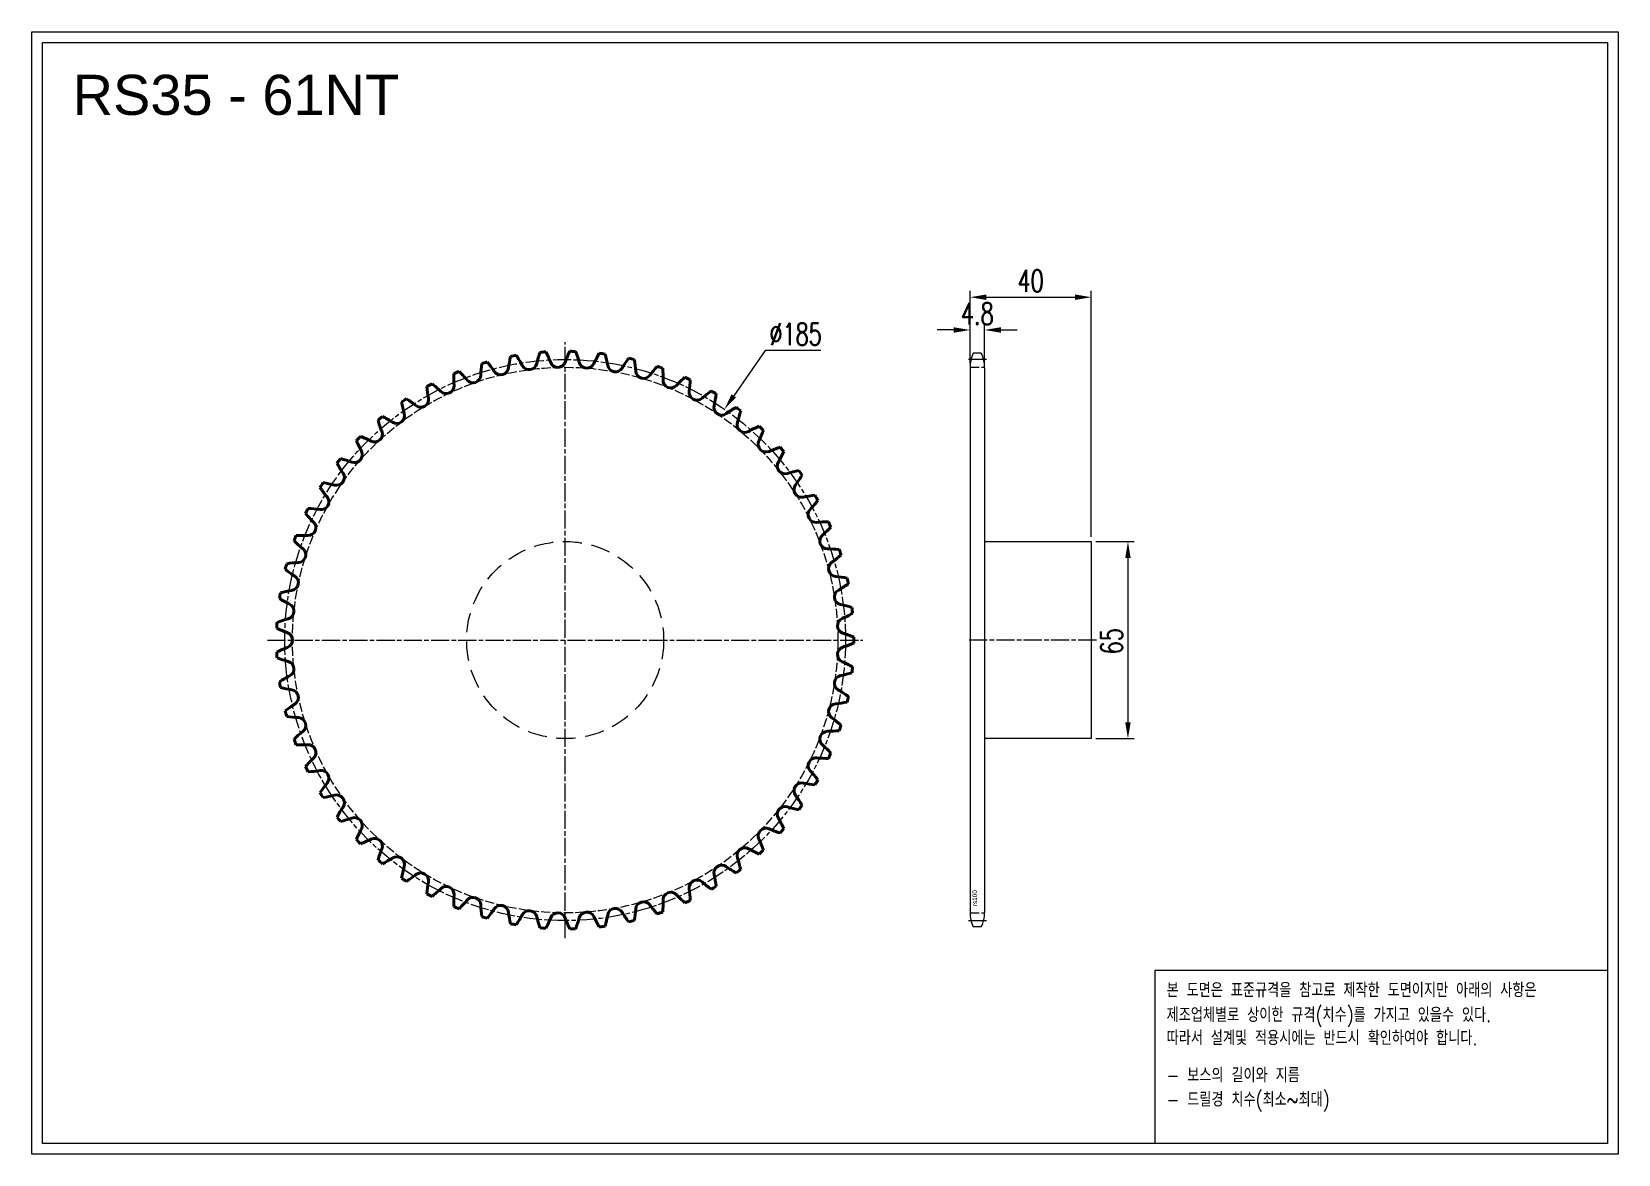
# Model space of a CAD drawing. Header units: millimetres. Extents: x -44497 to -43973, y 2587 to 2957.
import ezdxf

# ---------------------------------------------------------------- set-up
doc = ezdxf.new("R2010")
doc.units = ezdxf.units.MM
for name, pattern in [('AM_ISO02W050', [7.5, 6, -1.5]), ('AM_ISO02W050x2', [3.75, 3, -0.75]), ('AM_ISO08W050', [18, 12, -1.5, 3, -1.5]), ('AM_ISO08W050x2', [9, 6, -0.75, 1.5, -0.75]), ('HIDDEN', [9.525, 6.35, -3.175])]:
    doc.linetypes.add(name, pattern=pattern)
for name, color, linetype, lineweight in [('AM_0N', 7, 'Continuous', 50), ('AM_3N', 6, 'AM_ISO02W050', 25), ('AM_7', 4, 'AM_ISO08W050', 25), ('AM_7N', 4, 'AM_ISO08W050', 25)]:
    doc.layers.add(name, color=color, linetype=linetype, lineweight=lineweight)
doc.layers.add('HL', color=2, linetype='HIDDEN')
doc.layers.add('S-DIM', color=7, linetype='Continuous')
doc.styles.add('HAN', font='ROMANS.shx', dxfattribs={"width": 0.7, "bigfont": 'whgtxt.shx'})
doc.styles.add('HSG', font='SIMPLEX.shx', dxfattribs={"width": 0.7, "bigfont": 'HSG.shx'})
doc.styles.get("Standard").update_dxf_attribs({"font": 'arial.ttf'})
doc.dimstyles.new('APP16', dxfattribs={"dimscale": 3, "dimtxt": 2.4, "dimasz": 1.8, "dimexe": 0.7, "dimexo": 0.5, "dimgap": 0.6, "dimtad": 1, "dimtoh": 1, "dimdec": 1, "dimrnd": 0.01, "dimzin": 9, "dimdsep": 46, "dimtxsty": 'HSG', "dimcen": 0, "dimclrd": 1, "dimclre": 1, "dimclrt": 256, "dimazin": 2, "dimtp": 1, "dimtm": 1, "dimtfac": 0.5, "dimtdec": 1, "dimtofl": 0, "dimtmove": 0, "dimatfit": 3, "dimfxl": 0, "dimtvp": 1, "dimtolj": 2, "dimlwd": -1, "dimlwe": -1, "dimarcsym": 0})

# ---------------------------------------------------------------- blocks, each defined once
blk = doc.blocks.new('*D1')
at = {"layer": 'Defpoints', "color": 0, "transparency": 16777216}
for p in [(-44147.31, 2788.91), (-44147.31, 2723.91), (-44135.2, 2723.91)]:
    blk.add_point(p, dxfattribs=at)
at = {"layer": 'S-DIM', "color": 1, "transparency": 16777216}
for p, q in [((-44145.81, 2788.91), (-44133.1, 2788.91)), ((-44135.2, 2783.51), (-44135.2, 2729.31)), ((-44145.81, 2723.91), (-44133.1, 2723.91))]:
    blk.add_line(p, q, dxfattribs=at)
for points in [[(-44136.1, 2783.51), (-44134.3, 2783.51), (-44135.2, 2788.91)], [(-44136.1, 2729.31), (-44134.3, 2729.31), (-44135.2, 2723.91)]]:
    blk.add_solid(points, dxfattribs=at)
at = {"layer": 'S-DIM', "transparency": 16777216, "insert": (-44140.6, 2756.02), "char_height": 7.2, "attachment_point": 5, "rotation": 90, "style": 'HSG'}
blk.add_mtext('\\A2;65', dxfattribs=at)
blk = doc.blocks.new('*D2')
at = {"layer": 'Defpoints', "color": 0, "transparency": 16777216}
for p in [(-44182.51, 2858.67), (-44187.31, 2846.2), (-44182.51, 2846.2)]:
    blk.add_point(p, dxfattribs=at)
at = {"layer": 'S-DIM', "color": 1, "transparency": 16777216}
for p, q in [((-44192.71, 2858.67), (-44198.11, 2858.67)), ((-44187.31, 2847.7), (-44187.31, 2860.77)), ((-44182.51, 2847.7), (-44182.51, 2860.77)), ((-44177.11, 2858.67), (-44171.71, 2858.67))]:
    blk.add_line(p, q, dxfattribs=at)
for points in [[(-44192.71, 2859.57), (-44192.71, 2857.77), (-44187.31, 2858.67)], [(-44177.11, 2859.57), (-44177.11, 2857.77), (-44182.51, 2858.67)]]:
    blk.add_solid(points, dxfattribs=at)
at = {"layer": 'S-DIM', "transparency": 16777216, "insert": (-44184.91, 2864.07), "char_height": 7.2, "attachment_point": 5, "style": 'HSG'}
blk.add_mtext('\\A2;4.8', dxfattribs=at)
blk = doc.blocks.new('*D3')
at = {"layer": 'Defpoints', "color": 0, "transparency": 16777216}
for p in [(-44147.31, 2869.47), (-44187.31, 2846.2), (-44147.31, 2788.91)]:
    blk.add_point(p, dxfattribs=at)
at = {"layer": 'S-DIM', "color": 1, "transparency": 16777216}
for p, q in [((-44187.31, 2847.7), (-44187.31, 2871.57)), ((-44181.91, 2869.47), (-44152.71, 2869.47)), ((-44147.31, 2790.41), (-44147.31, 2871.57))]:
    blk.add_line(p, q, dxfattribs=at)
for points in [[(-44181.91, 2870.37), (-44181.91, 2868.57), (-44187.31, 2869.47)], [(-44152.71, 2870.37), (-44152.71, 2868.57), (-44147.31, 2869.47)]]:
    blk.add_solid(points, dxfattribs=at)
at = {"layer": 'S-DIM', "transparency": 16777216, "insert": (-44167.31, 2874.87), "char_height": 7.2, "attachment_point": 5, "style": 'HSG'}
blk.add_mtext('\\A2;40', dxfattribs=at)
blk = doc.blocks.new('*D4')
at = {"layer": 'Defpoints', "color": 0, "transparency": 16777216}
for p in [(-44268.32, 2832.53), (-44373.48, 2680.29)]:
    blk.add_point(p, dxfattribs=at)
at = {"layer": 'S-DIM', "color": 1, "transparency": 16777216}
for p, q in [((-44254.94, 2851.9), (-44265.26, 2836.97)), ((-44236.58, 2851.9), (-44254.94, 2851.9))]:
    blk.add_line(p, q, dxfattribs=at)
blk.add_solid([(-44266, 2837.48), (-44264.52, 2836.46), (-44268.32, 2832.53)], dxfattribs=at)
at = {"layer": 'S-DIM', "transparency": 16777216, "insert": (-44244.86, 2857.3), "char_height": 7.2, "attachment_point": 5, "style": 'HSG'}
blk.add_mtext('\\A2;∅185', dxfattribs=at)
blk = doc.blocks.new('notice1')
at = {"color": 4}
blk.add_lwpolyline([(-22142.12, 1735.9), (-22053.8, 1735.9), (-22053.8, 1702.07), (-22142.12, 1702.07)], close=True, dxfattribs=at)
at = {"color": 4, "style": 'HAN', "width": 0.8}
for s, p in [('본 도면은 표준규격을 참고로 제작한 도면이지만 아래의 사항은', (-22139.9, 1730.62)), ('제조업체별로 상이한 규격(치수)를 가지고 있을수 있다.', (-22139.9, 1725.78)), ('따라서 설계및 적용시에는 반드시 확인하여야 합니다.', (-22139.9, 1721.28)), ('- 보스의 길이와 지름', (-22139.9, 1714.03)), ('- 드릴경 치수(최소~최대)', (-22139.9, 1709.27))]:
    blk.add_text(s, height=2.7949, dxfattribs=at).set_placement(p)

msp = doc.modelspace()

# ---------------------------------------------------------------- linework, layer by layer
for p, q in [((-44183.58, 2851), (-44186.24, 2851)), ((-44187.31, 2846.2), (-44187.31, 2666.62)), ((-44182.51, 2846.2), (-44182.51, 2666.62)), ((-44183.58, 2661.82), (-44186.24, 2661.82))]:
    msp.add_line(p, q)
for points in [[(-44496.91, 2957.01), (-43973.42, 2957.01), (-43973.42, 2586.87), (-44496.91, 2586.87)], [(-44493.38, 2953.49), (-43976.94, 2953.49), (-43976.94, 2590.39), (-44493.38, 2590.39)]]:
    msp.add_lwpolyline(points, close=True)
msp.add_lwpolyline([(-44182.51, 2788.91), (-44147.31, 2788.91), (-44147.31, 2723.91), (-44182.51, 2723.91)])
for centre, start, end in [((-44176.01, 2846.2), 154.8633, 180), ((-44193.81, 2846.2), 0, 25.1367), ((-44176.01, 2666.62), 180, 205.1367), ((-44193.81, 2666.62), 334.8633, 0)]:
    msp.add_arc(centre, 11.3, start, end)
at = {"layer": 'AM_0N'}
for centre, radius, start, end in [((-44320.9, 2756.41), 95.25, 105.6527, 106.8064), ((-44376.12, 2823.55), 38.4, 34.0164, 39.7765), ((-44301.53, 2841.15), 38.4, 166.7809, 172.541), ((-44320.9, 2756.41), 95.25, 99.751, 100.9047), ((-44368.92, 2828.87), 38.4, 28.1148, 33.8749), ((-44292.92, 2838.71), 38.4, 160.8792, 166.6393), ((-44320.9, 2756.41), 95.25, 93.8494, 95.0031), ((-44361.21, 2833.43), 38.4, 22.2131, 27.9732), ((-44323.29, 2848.92), 2.57, 202.2131, 340.7377), ((-44284.61, 2835.4), 38.4, 154.9776, 160.7377), ((-44320.9, 2756.41), 95.25, 87.9477, 89.1014), ((-44353.08, 2837.16), 38.4, 16.3115, 22.0716), ((-44313.76, 2848.67), 2.57, 196.3115, 334.8361), ((-44276.68, 2831.25), 38.4, 149.0759, 154.8361), ((-44320.9, 2756.41), 95.25, 82.0461, 83.1998), ((-44344.61, 2840.04), 38.4, 10.4098, 16.17), ((-44269.22, 2826.31), 38.4, 143.1743, 148.9344), ((-44320.9, 2756.41), 95.25, 76.1445, 77.2982), ((-44335.88, 2842.04), 38.4, 4.5082, 10.2683), ((-44319.28, 2843.32), 38.4, 178.5841, 184.3443), ((-44320.9, 2756.41), 95.25, 111.5543, 112.708), ((-44382.73, 2817.52), 38.4, 39.918, 45.6782), ((-44351.31, 2843.81), 2.57, 219.918, 358.4426), ((-44310.35, 2842.7), 38.4, 172.6825, 178.4426), ((-44342.16, 2846.47), 2.57, 214.0164, 352.541), ((-44332.78, 2848.18), 2.57, 208.1148, 346.6393), ((-44304.31, 2847.45), 2.57, 190.4098, 328.9344), ((-44295.04, 2845.26), 2.57, 184.5082, 323.0328), ((-44262.3, 2820.62), 38.4, 137.2727, 143.0328), ((-44320.9, 2756.41), 95.25, 70.2428, 71.3965), ((-44327, 2843.13), 38.4, 358.6066, 4.3667), ((-44256.01, 2814.26), 38.4, 131.371, 137.1311), ((-44320.9, 2756.41), 95.25, 64.3412, 65.4949), ((-44320.9, 2756.41), 95.25, 117.4559, 118.6096), ((-44328.22, 2843.03), 38.4, 184.4858, 190.2459), ((-44388.68, 2810.84), 38.4, 45.8197, 51.5798), ((-44360.13, 2840.22), 2.57, 225.8197, 4.3443), ((-44286.04, 2842.13), 2.57, 178.6066, 317.1311), ((-44277.41, 2838.09), 2.57, 172.7049, 311.2295), ((-44318.05, 2843.29), 38.4, 352.7049, 358.4651), ((-44250.41, 2807.28), 38.4, 125.4694, 131.2295), ((-44320.9, 2756.41), 95.25, 58.4395, 59.5932), ((-44309.13, 2842.54), 38.4, 346.8033, 352.5634), ((-44320.9, 2756.41), 95.25, 123.3576, 124.5113), ((-44337.09, 2841.82), 38.4, 190.3874, 196.1475), ((-44393.92, 2803.58), 38.4, 51.7213, 57.4814), ((-44368.54, 2835.74), 2.57, 231.7213, 10.2459), ((-44269.24, 2833.19), 2.57, 166.8033, 305.3279), ((-44245.55, 2799.76), 38.4, 119.5677, 125.3279), ((-44320.9, 2756.41), 95.25, 52.5379, 53.6916), ((-44320.9, 2756.41), 95.25, 129.2592, 130.4129), ((-44345.79, 2839.7), 38.4, 196.289, 202.0492), ((-44398.39, 2795.82), 38.4, 57.623, 63.3831), ((-44376.45, 2830.42), 2.57, 237.623, 16.1475), ((-44261.62, 2827.47), 2.57, 160.9016, 299.4262), ((-44300.34, 2840.87), 38.4, 340.9016, 346.6618), ((-44241.49, 2791.78), 38.4, 113.6661, 119.4262), ((-44320.9, 2756.41), 95.25, 46.6363, 47.79), ((-44320.9, 2756.41), 95.25, 135.1609, 136.3146), ((-44354.22, 2836.7), 38.4, 202.1907, 207.9508), ((-44402.03, 2787.65), 38.4, 63.5246, 69.2847), ((-44383.76, 2824.32), 2.57, 243.5246, 22.0492), ((-44254.63, 2820.99), 2.57, 155, 293.5246), ((-44291.76, 2838.31), 38.4, 335, 340.7601), ((-44390.41, 2817.5), 2.57, 249.4262, 27.9508), ((-44238.28, 2783.43), 38.4, 107.7645, 113.5246), ((-44283.5, 2834.88), 38.4, 329.0984, 334.8585), ((-44320.9, 2756.41), 95.25, 40.7346, 41.8883), ((-44396.32, 2810.03), 2.57, 255.3279, 33.8525), ((-44320.9, 2756.41), 95.25, 141.0625, 142.2162), ((-44362.3, 2832.85), 38.4, 208.0923, 213.8525), ((-44404.81, 2779.14), 38.4, 69.4262, 75.1864), ((-44248.34, 2813.84), 2.57, 149.0984, 287.623), ((-44235.94, 2774.79), 38.4, 101.8628, 107.623), ((-44320.9, 2756.41), 95.25, 34.833, 35.9867), ((-44320.9, 2756.41), 95.25, 146.9641, 148.1178), ((-44369.94, 2828.19), 38.4, 213.994, 219.7541), ((-44406.7, 2770.39), 38.4, 75.3279, 81.088), ((-44242.82, 2806.07), 2.57, 143.1967, 281.7213), ((-44275.63, 2830.62), 38.4, 323.1967, 328.9569), ((-44401.44, 2801.99), 2.57, 261.2295, 39.7541), ((-44234.5, 2765.96), 38.4, 95.9612, 101.7213), ((-44268.23, 2825.57), 38.4, 317.2951, 323.0552), ((-44320.9, 2756.41), 95.25, 28.9313, 30.085), ((-44320.9, 2756.41), 95.25, 152.8658, 154.0195), ((-44377.06, 2822.77), 38.4, 219.8956, 225.6557), ((-44407.69, 2761.5), 38.4, 81.2295, 86.9896), ((-44238.13, 2797.78), 2.57, 137.2951, 275.8197), ((-44320.9, 2756.41), 95.25, 158.7674, 159.9211), ((-44407.75, 2752.55), 38.4, 87.1311, 92.8913), ((-44405.7, 2793.47), 2.57, 267.1311, 45.6557), ((-44233.97, 2757.02), 38.4, 90.0595, 95.8197), ((-44234.31, 2789.05), 2.57, 131.3934, 269.918), ((-44261.4, 2819.79), 38.4, 311.3934, 317.1536), ((-44320.9, 2756.41), 95.25, 23.0297, 24.1834), ((-44383.59, 2816.64), 38.4, 225.7972, 231.5574), ((-44409.06, 2784.55), 2.57, 273.0328, 51.5574), ((-44234.37, 2748.08), 38.4, 84.1579, 89.918), ((-44320.9, 2756.41), 95.25, 17.1281, 18.2818), ((-44320.9, 2756.41), 95.25, 164.6691, 165.8228), ((-44389.45, 2809.87), 38.4, 231.6989, 237.459), ((-44406.89, 2743.64), 38.4, 93.0328, 98.7929), ((-44231.41, 2779.97), 2.57, 125.4918, 264.0164), ((-44255.2, 2813.33), 38.4, 305.4918, 311.2519), ((-44411.49, 2775.34), 2.57, 278.9344, 57.459), ((-44235.69, 2739.23), 38.4, 78.2563, 84.0164), ((-44249.7, 2806.28), 38.4, 299.5902, 305.3503), ((-44320.9, 2756.41), 95.25, 11.2264, 12.3801), ((-44320.9, 2756.41), 95.25, 170.5707, 171.7244), ((-44394.58, 2802.54), 38.4, 237.6005, 243.3607), ((-44405.12, 2734.86), 38.4, 98.9344, 104.6946), ((-44229.47, 2770.65), 2.57, 119.5902, 258.1148), ((-44412.95, 2765.92), 2.57, 284.8361, 63.3607), ((-44237.9, 2730.56), 38.4, 72.3546, 78.1148), ((-44244.95, 2798.69), 38.4, 293.6885, 299.4487), ((-44320.9, 2756.41), 95.25, 5.3248, 6.4785), ((-44320.9, 2756.41), 95.25, 176.4723, 177.626), ((-44398.93, 2794.72), 38.4, 243.5022, 249.2623), ((-44402.46, 2726.32), 38.4, 104.8361, 110.5962), ((-44413.44, 2756.41), 2.57, 290.7377, 69.2623), ((-44228.49, 2761.17), 2.57, 113.6885, 252.2131), ((-44398.93, 2718.09), 38.4, 110.7377, 116.4978), ((-44228.49, 2751.64), 2.57, 107.7869, 246.3115), ((-44241, 2722.16), 38.4, 66.453, 72.2131), ((-44241, 2790.66), 38.4, 287.7869, 293.547), ((-44320.9, 2756.41), 95.25, 359.4232, 0.5768), ((-44320.9, 2756.41), 95.25, 182.374, 183.5277), ((-44402.46, 2786.5), 38.4, 249.4038, 255.1639), ((-44412.95, 2746.89), 2.57, 296.6393, 75.1639), ((-44244.95, 2714.13), 38.4, 60.5513, 66.3115), ((-44394.58, 2710.27), 38.4, 116.6393, 122.3995), ((-44229.47, 2742.17), 2.57, 101.8852, 240.4098), ((-44237.9, 2782.26), 38.4, 281.8852, 287.6454), ((-44320.9, 2756.41), 95.25, 353.5215, 354.6752), ((-44320.9, 2756.41), 95.25, 188.2756, 189.4293), ((-44405.12, 2777.95), 38.4, 255.3054, 261.0656), ((-44411.49, 2737.48), 2.57, 302.541, 81.0656), ((-44249.7, 2706.54), 38.4, 54.6497, 60.4098), ((-44320.9, 2756.41), 95.25, 347.6199, 348.7736), ((-44389.45, 2702.94), 38.4, 122.541, 128.3011), ((-44320.9, 2756.41), 95.25, 194.1772, 195.3309), ((-44231.41, 2732.84), 2.57, 95.9836, 234.5082), ((-44235.69, 2773.59), 38.4, 275.9836, 281.7437), ((-44406.89, 2769.18), 38.4, 261.2071, 266.9672), ((-44409.06, 2728.27), 2.57, 308.4426, 86.9672), ((-44255.2, 2699.48), 38.4, 48.7481, 54.5082), ((-44320.9, 2756.41), 95.25, 341.7182, 342.8719), ((-44383.59, 2696.18), 38.4, 128.4426, 134.2028), ((-44320.9, 2756.41), 95.25, 200.0789, 201.2326), ((-44234.31, 2723.76), 2.57, 90.082, 228.6066), ((-44234.37, 2764.73), 38.4, 270.082, 275.8421), ((-44407.75, 2760.27), 38.4, 267.1087, 272.8689), ((-44377.06, 2690.05), 38.4, 134.3443, 140.1044), ((-44405.7, 2719.35), 2.57, 314.3443, 92.8689), ((-44238.13, 2715.03), 2.57, 84.1803, 222.7049), ((-44233.97, 2755.79), 38.4, 264.1803, 269.9405), ((-44261.4, 2693.03), 38.4, 42.8464, 48.6066), ((-44320.9, 2756.41), 95.25, 335.8166, 336.9703), ((-44320.9, 2756.41), 95.25, 205.9805, 207.1342), ((-44407.69, 2751.32), 38.4, 273.0104, 278.7705), ((-44401.44, 2710.83), 2.57, 320.2459, 98.7705), ((-44268.23, 2687.25), 38.4, 36.9448, 42.7049), ((-44369.94, 2684.63), 38.4, 140.2459, 146.006), ((-44242.82, 2706.74), 2.57, 78.2787, 216.8033), ((-44234.5, 2746.86), 38.4, 258.2787, 264.0388), ((-44320.9, 2756.41), 95.25, 329.915, 331.0687), ((-44320.9, 2756.41), 95.25, 211.8822, 213.0359), ((-44406.7, 2742.42), 38.4, 278.912, 284.6721), ((-44396.32, 2702.79), 2.57, 326.1475, 104.6721), ((-44362.3, 2679.97), 38.4, 146.1475, 151.9077), ((-44248.34, 2698.98), 2.57, 72.377, 210.9016), ((-44235.94, 2738.02), 38.4, 252.377, 258.1372), ((-44275.63, 2682.2), 38.4, 31.0431, 36.8033), ((-44320.9, 2756.41), 95.25, 324.0133, 325.167), ((-44320.9, 2756.41), 95.25, 217.7838, 218.9375), ((-44404.81, 2733.67), 38.4, 284.8136, 290.5738), ((-44390.41, 2695.32), 2.57, 332.0492, 110.5738), ((-44283.5, 2677.94), 38.4, 25.1415, 30.9016), ((-44354.22, 2676.11), 38.4, 152.0492, 157.8093), ((-44402.03, 2725.17), 38.4, 290.7153, 296.4754), ((-44383.76, 2688.49), 2.57, 337.9508, 116.4754), ((-44254.63, 2691.82), 2.57, 66.4754, 205), ((-44291.76, 2674.51), 38.4, 19.2399, 25), ((-44238.28, 2729.39), 38.4, 246.4754, 252.2355), ((-44320.9, 2756.41), 95.25, 318.1117, 319.2654), ((-44320.9, 2756.41), 95.25, 223.6854, 224.8391), ((-44345.79, 2673.11), 38.4, 157.9508, 163.711), ((-44261.62, 2685.35), 2.57, 60.5738, 199.0984), ((-44241.49, 2721.03), 38.4, 240.5738, 246.3339), ((-44320.9, 2756.41), 95.25, 312.21, 313.3637), ((-44320.9, 2756.41), 95.25, 229.5871, 230.7408), ((-44398.39, 2716.99), 38.4, 296.6169, 302.377), ((-44376.45, 2682.39), 2.57, 343.8525, 122.377), ((-44337.09, 2671), 38.4, 163.8525, 169.6126), ((-44269.24, 2679.63), 2.57, 54.6721, 193.1967), ((-44245.55, 2713.06), 38.4, 234.6721, 240.4323), ((-44320.9, 2756.41), 95.25, 306.3084, 307.4621), ((-44300.34, 2671.94), 38.4, 13.3382, 19.0984), ((-44320.9, 2756.41), 95.25, 235.4887, 236.6424), ((-44393.92, 2709.23), 38.4, 302.5186, 308.2787), ((-44368.54, 2677.07), 2.57, 349.7541, 128.2787), ((-44328.22, 2669.78), 38.4, 169.7541, 175.5142), ((-44360.13, 2672.59), 2.57, 355.6557, 134.1803), ((-44277.41, 2674.73), 2.57, 48.7705, 187.2951), ((-44250.41, 2705.54), 38.4, 228.7705, 234.5306), ((-44320.9, 2756.41), 95.25, 300.4068, 301.5605), ((-44309.13, 2670.28), 38.4, 7.4366, 13.1967), ((-44320.9, 2756.41), 95.25, 241.3904, 242.5441), ((-44388.68, 2701.98), 38.4, 308.4202, 314.1803), ((-44319.28, 2669.49), 38.4, 175.6557, 181.4159), ((-44382.73, 2695.3), 38.4, 314.3218, 320.082), ((-44351.31, 2669.01), 2.57, 1.5574, 140.082), ((-44295.04, 2667.56), 2.57, 36.9672, 175.4918), ((-44327, 2669.69), 38.4, 355.6333, 1.3934), ((-44286.04, 2670.69), 2.57, 42.8689, 181.3934), ((-44256.01, 2698.56), 38.4, 222.8689, 228.629), ((-44320.9, 2756.41), 95.25, 294.5051, 295.6588), ((-44318.05, 2669.52), 38.4, 1.5349, 7.2951), ((-44320.9, 2756.41), 95.25, 247.292, 248.4457), ((-44310.35, 2670.12), 38.4, 181.5574, 187.3175), ((-44320.9, 2756.41), 95.25, 253.1936, 254.3473), ((-44376.12, 2689.26), 38.4, 320.2235, 325.9836), ((-44342.16, 2666.34), 2.57, 7.459, 145.9836), ((-44301.53, 2671.66), 38.4, 187.459, 193.2191), ((-44368.92, 2683.94), 38.4, 326.1251, 331.8852), ((-44332.78, 2664.63), 2.57, 13.3607, 151.8852), ((-44292.92, 2674.1), 38.4, 193.3607, 199.1208), ((-44361.21, 2679.39), 38.4, 332.0268, 337.7869), ((-44323.29, 2663.9), 2.57, 19.2623, 157.7869), ((-44284.61, 2677.41), 38.4, 199.2623, 205.0224), ((-44353.08, 2675.65), 38.4, 337.9284, 343.6885), ((-44313.76, 2664.14), 2.57, 25.1639, 163.6885), ((-44276.68, 2681.57), 38.4, 205.1639, 210.9241), ((-44344.61, 2672.77), 38.4, 343.83, 349.5902), ((-44304.31, 2665.37), 2.57, 31.0656, 169.5902), ((-44269.22, 2686.51), 38.4, 211.0656, 216.8257), ((-44335.88, 2670.78), 38.4, 349.7317, 355.4918), ((-44262.3, 2692.19), 38.4, 216.9672, 222.7273), ((-44320.9, 2756.41), 95.25, 288.6035, 289.7572), ((-44320.9, 2756.41), 95.25, 259.0953, 260.249), ((-44320.9, 2756.41), 95.25, 264.9969, 266.1506), ((-44320.9, 2756.41), 95.25, 270.8986, 272.0523), ((-44320.9, 2756.41), 95.25, 276.8002, 277.9539), ((-44320.9, 2756.41), 95.25, 282.7018, 283.8555)]:
    msp.add_arc(centre, radius, start, end, dxfattribs=at)
at = {"layer": 'AM_3N', "linetype": 'AM_ISO02W050x2'}
for p, q in [((-44187.31, 2846.36), (-44182.51, 2846.36)), ((-44187.31, 2666.46), (-44182.51, 2666.46))]:
    msp.add_line(p, q, dxfattribs=at)
msp.add_circle((-44320.9, 2756.41), 89.97, dxfattribs=at)
at = {"layer": 'AM_7', "linetype": 'AM_ISO08W050x2'}
for p, q in [((-44181.85, 2848.92), (-44187.97, 2848.92)), ((-44145.61, 2756.41), (-44187.97, 2756.41)), ((-44145.61, 2756.41), (-44187.97, 2756.41)), ((-44145.61, 2756.41), (-44187.97, 2756.41)), ((-44181.85, 2663.89), (-44187.97, 2663.89))]:
    msp.add_line(p, q, dxfattribs=at)
msp.add_circle((-44320.9, 2756.41), 92.51, dxfattribs=at)
at = {"layer": 'AM_7N', "linetype": 'AM_ISO08W050x2'}
for p, q in [((-44320.9, 2658.16), (-44320.9, 2854.66)), ((-44419.15, 2756.41), (-44222.65, 2756.41))]:
    msp.add_line(p, q, dxfattribs=at)
at = {"layer": 'HL'}
msp.add_circle((-44320.9, 2756.41), 32.5, dxfattribs=at)

# ---------------------------------------------------------------- block references
at = {"xscale": 1.69, "yscale": 1.69, "zscale": 1.69}
msp.add_blockref('notice1', (-6706.02, -286.1), dxfattribs=at)

# ---------------------------------------------------------------- texts
msp.add_text('RS35 - 61NT', height=13.2194).set_placement((-44483.42, 2929.6))
at = {"insert": (-44186.52, 2668.68), "char_height": 1.512, "width": 6.5009, "attachment_point": 1, "rotation": 90}
msp.add_mtext('rs100', dxfattribs=at)

# ---------------------------------------------------------------- dimensions: what is measured, and where the dimension line sits
at = {"layer": 'S-DIM'}
dim = msp.add_linear_dim(base=(-44147.31, 2869.47), p1=(-44187.31, 2846.2), p2=(-44147.31, 2788.91), dimstyle='APP16', dxfattribs=at)
dim.commit()
dim.dimension.update_dxf_attribs({"geometry": '*D3', "text_midpoint": (-44167.31, 2874.87)})
dim = msp.add_linear_dim(base=(-44182.51, 2858.67), p1=(-44187.31, 2846.2), p2=(-44182.51, 2846.2), dimstyle='APP16', dxfattribs=at)
dim.commit()
dim.dimension.update_dxf_attribs({"geometry": '*D2', "text_midpoint": (-44184.91, 2858.67), "dimtype": 128})
dim = msp.add_diameter_dim_2p(p1=(-44373.48, 2680.29), p2=(-44268.32, 2832.53), dimstyle='APP16', dxfattribs=at)
dim.commit()
dim.dimension.update_dxf_attribs({"geometry": '*D4', "text_midpoint": (-44244.86, 2851.9), "dimtype": 131})
dim = msp.add_linear_dim(base=(-44135.2, 2723.91), p1=(-44147.31, 2788.91), p2=(-44147.31, 2723.91), angle=90, dimstyle='APP16', dxfattribs=at)
dim.commit()
dim.dimension.update_dxf_attribs({"geometry": '*D1', "text_midpoint": (-44135.2, 2756.02), "dimtype": 128})

doc.saveas('drawing.dxf')
